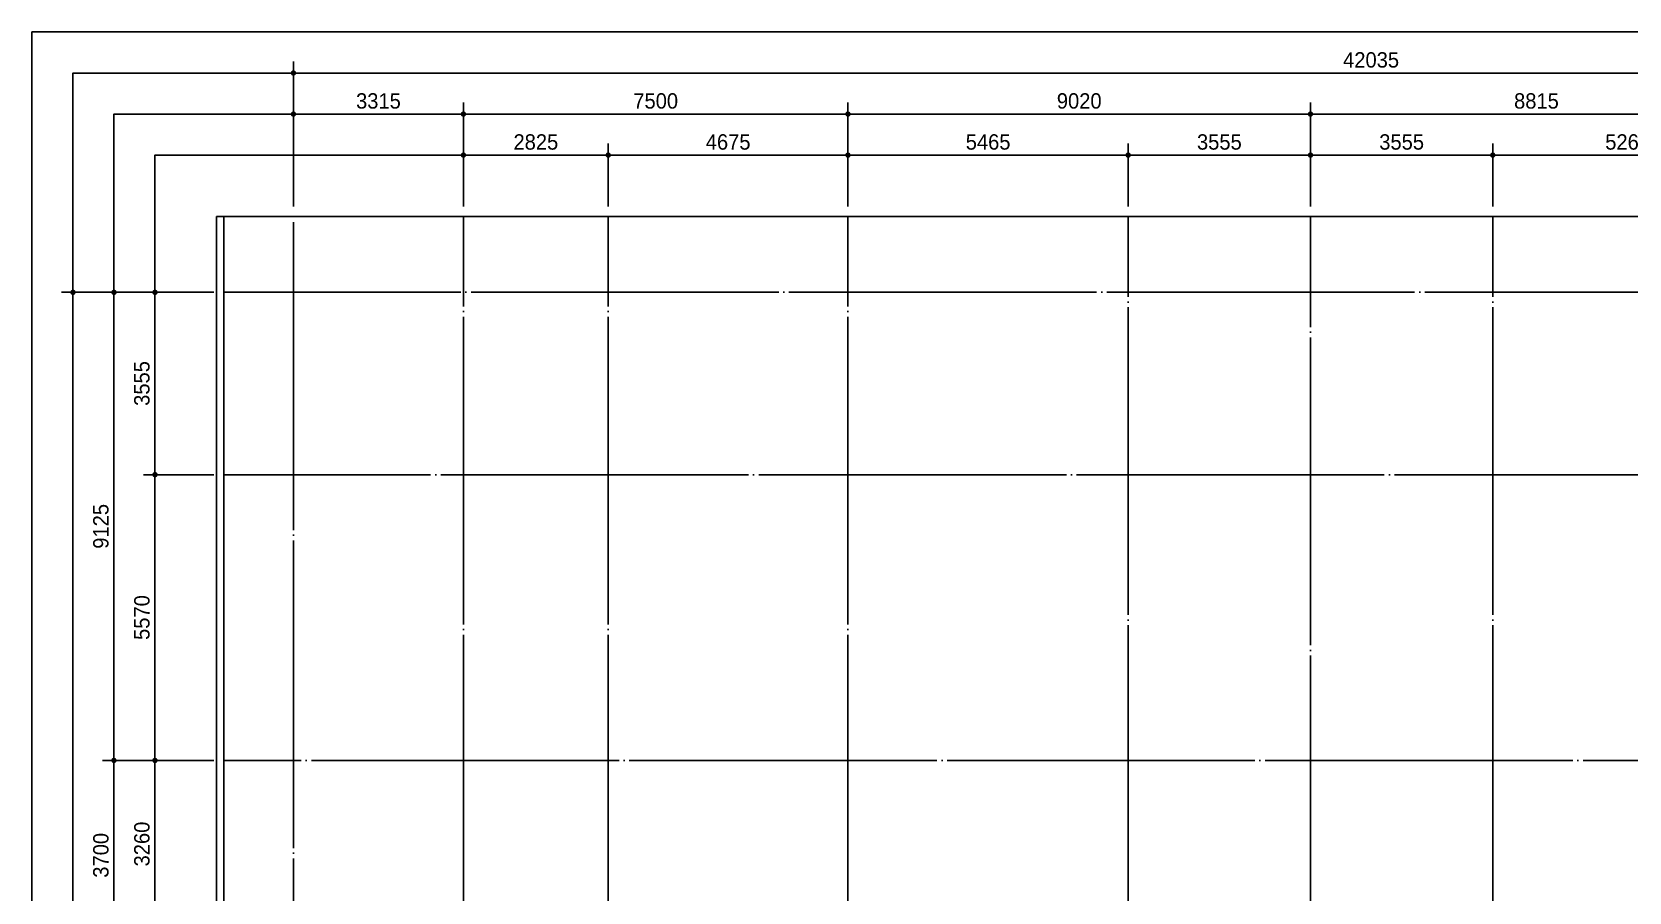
# Model space of a CAD drawing. Header units: millimetres. Extents: x 7294529 to 7346664, y 234399 to 276449.
# Drawn here: x 7294529 to 7325677, y 259683 to 276449 of the extents above; entities that cross this region are included whole.
import ezdxf

# ---------------------------------------------------------------- set-up
doc = ezdxf.new("R2010")
doc.units = ezdxf.units.MM
doc.header["$LTSCALE"] = 100
doc.linetypes.add('CEN', pattern=[62, 60, -1, 0, -1])
doc.linetypes.add('ST-DASH', pattern=[2.7, 1.5, -1.2])
doc.layers.get('Defpoints').update_dxf_attribs({"color": 149})
for name, color, linetype in [('AA-BORD-XREF', 15, 'Continuous'), ('CEN', 1, 'CEN'), ('DIM', 7, 'Continuous'), ('결로방지', 4, 'ST-DASH')]:
    doc.layers.add(name, color=color, linetype=linetype)
doc.layers.add('Defpoint', color=142, linetype='Continuous', plot=False)
doc.styles.add('굴림', font='')
doc.styles.add('돋움', font='')
doc.styles.get('굴림').set_extended_font_data('Gulim')
doc.styles.get('돋움').set_extended_font_data('Dotum')
doc.dimstyles.new('NORMAL', dxfattribs={"dimscale": 40, "dimtxt": 3, "dimasz": 1.5, "dimexe": 1.5, "dimexo": 2, "dimgap": 1, "dimtad": 1, "dimdec": 0, "dimzin": 0, "dimdsep": 46, "dimtxsty": '돋움', "dimblk": 'DOT', "dimblk1": 'NONE', "dimblk2": 'TICK', "dimcen": 0, "dimdle": 1.5, "dimclrd": 7, "dimclre": 7, "dimclrt": 3, "dimadec": 0, "dimazin": 0, "dimtfac": 1, "dimtdec": 0, "dimtix": 1, "dimtmove": 2, "dimatfit": 3, "dimldrblk": 'DOT', "dimfxl": 1, "dimtolj": 1, "dimtzin": 0, "dimarcsym": 0})

# ---------------------------------------------------------------- blocks, each defined once
blk = doc.blocks.new('BORD-303')
at = {"layer": 'Defpoint'}
blk.add_lwpolyline([(-34325, 22550), (10410, 22550), (10410, -8300), (-34325, -8300)], close=True, dxfattribs=at)
blk = doc.blocks.new('DOT')
at = {"layer": 'DIM', "linetype": 'Continuous'}
blk.add_line((-1.5, 0), (1.5, 0), dxfattribs=at)
at = {"layer": 'DIM'}
blk.add_line((0, 1.5), (0, -1.5), dxfattribs=at)
at = {"layer": 'DIM', "const_width": 0.35}
blk.add_lwpolyline([(-0.175, 0, 1), (0.175, 0, 1)], format="xyb", close=True, dxfattribs=at)
blk = doc.blocks.new('*D49')
at = {"layer": 'Defpoints', "color": 0, "transparency": 16777216}
for p in [(46990, -800), (4955, -3600), (46990, -3600)]:
    blk.add_point(p, dxfattribs=at)
at = {"layer": 'DIM', "color": 7, "lineweight": -2, "transparency": 16777216}
for p, q in [((4955, -3400), (4955, -650)), ((5105, -800), (46840, -800)), ((46990, -3400), (46990, -650))]:
    blk.add_line(p, q, dxfattribs=at)
at = {"layer": 'DIM', "color": 7, "lineweight": -2, "transparency": 16777216, "xscale": 150, "yscale": 150, "zscale": 150, "rotation": 180}
blk.add_blockref('DOT', (4955, -800), dxfattribs=at)
at = {"layer": 'DIM', "color": 7, "lineweight": -2, "transparency": 16777216, "xscale": 150, "yscale": 150, "zscale": 150}
blk.add_blockref('DOT', (46990, -800), dxfattribs=at)
at = {"layer": 'DIM', "color": 3, "transparency": 16777216, "insert": (25972, -546), "char_height": 300, "attachment_point": 5, "style": '굴림'}
blk.add_mtext('\\A1;42035', dxfattribs=at)
blk = doc.blocks.new('_None')
blk = doc.blocks.new('_Oblique')
at = {"color": 0, "linetype": 'ByBlock', "lineweight": -2}
blk.add_line((-0.5, -0.5), (0.5, 0.5), dxfattribs=at)
blk = doc.blocks.new('TICK')
at = {"layer": 'Defpoints', "color": 0, "linetype": 'ByBlock'}
blk.add_point((0, 0), dxfattribs=at)
at = {"layer": 'DIM', "linetype": 'Continuous'}
blk.add_line((-1.6875, 0), (1.6875, 0), dxfattribs=at)
at = {"layer": 'DIM'}
blk.add_line((0, 1.6875), (0, -1.6875), dxfattribs=at)
at = {"color": 7, "linetype": 'ByBlock', "xscale": 1.6875, "yscale": 1.6875, "zscale": 1.6875}
blk.add_blockref('_Oblique', (0, 0), dxfattribs=at)
blk = doc.blocks.new('*D56')
at = {"layer": 'Defpoints', "color": 0, "transparency": 16777216}
for p in [(33605, -1600), (24790, -3600), (33605, -3600)]:
    blk.add_point(p, dxfattribs=at)
at = {"layer": 'DIM', "color": 7, "lineweight": -2, "transparency": 16777216}
for p, q in [((24790, -3400), (24790, -1450)), ((33605, -3400), (33605, -1450)), ((24940, -1600), (33455, -1600))]:
    blk.add_line(p, q, dxfattribs=at)
at = {"layer": 'DIM', "color": 7, "lineweight": -2, "transparency": 16777216, "xscale": 150, "yscale": 150, "zscale": 150, "rotation": 180}
blk.add_blockref('DOT', (24790, -1600), dxfattribs=at)
at = {"layer": 'DIM', "color": 7, "lineweight": -2, "transparency": 16777216, "xscale": 150, "yscale": 150, "zscale": 150}
blk.add_blockref('DOT', (33605, -1600), dxfattribs=at)
at = {"layer": 'DIM', "color": 3, "transparency": 16777216, "insert": (29197, -1346), "char_height": 300, "attachment_point": 5, "style": '굴림'}
blk.add_mtext('\\A1;8815', dxfattribs=at)
blk = doc.blocks.new('*D57')
at = {"layer": 'Defpoints', "color": 0, "transparency": 16777216}
for p in [(28345, -2400), (24790, -3600), (28345, -3600)]:
    blk.add_point(p, dxfattribs=at)
at = {"layer": 'DIM', "color": 7, "lineweight": -2, "transparency": 16777216}
for p, q in [((24790, -3400), (24790, -2250)), ((24940, -2400), (28195, -2400)), ((28345, -3400), (28345, -2250))]:
    blk.add_line(p, q, dxfattribs=at)
at = {"layer": 'DIM', "color": 7, "lineweight": -2, "transparency": 16777216, "xscale": 150, "yscale": 150, "zscale": 150, "rotation": 180}
blk.add_blockref('DOT', (24790, -2400), dxfattribs=at)
at = {"layer": 'DIM', "color": 7, "lineweight": -2, "transparency": 16777216, "xscale": 150, "yscale": 150, "zscale": 150}
blk.add_blockref('DOT', (28345, -2400), dxfattribs=at)
at = {"layer": 'DIM', "color": 3, "transparency": 16777216, "insert": (26568, -2146), "char_height": 300, "attachment_point": 5, "style": '굴림'}
blk.add_mtext('\\A1;3555', dxfattribs=at)
blk = doc.blocks.new('*D58')
at = {"layer": 'Defpoints', "color": 0, "transparency": 16777216}
for p in [(33605, -2400), (28345, -3600), (33605, -3600)]:
    blk.add_point(p, dxfattribs=at)
at = {"layer": 'DIM', "color": 7, "lineweight": -2, "transparency": 16777216}
for p, q in [((28345, -3400), (28345, -2250)), ((28495, -2400), (33455, -2400)), ((33605, -3400), (33605, -2250))]:
    blk.add_line(p, q, dxfattribs=at)
at = {"layer": 'DIM', "color": 7, "lineweight": -2, "transparency": 16777216, "xscale": 150, "yscale": 150, "zscale": 150, "rotation": 180}
blk.add_blockref('DOT', (28345, -2400), dxfattribs=at)
at = {"layer": 'DIM', "color": 7, "lineweight": -2, "transparency": 16777216, "xscale": 150, "yscale": 150, "zscale": 150}
blk.add_blockref('DOT', (33605, -2400), dxfattribs=at)
at = {"layer": 'DIM', "color": 3, "transparency": 16777216, "insert": (30975, -2146), "char_height": 300, "attachment_point": 5, "style": '굴림'}
blk.add_mtext('\\A1;5260', dxfattribs=at)
blk = doc.blocks.new('*D59')
at = {"layer": 'Defpoints', "color": 0, "transparency": 16777216}
for p in [(15770, -1600), (15770, -3600), (24790, -3600)]:
    blk.add_point(p, dxfattribs=at)
at = {"layer": 'DIM', "color": 7, "lineweight": -2, "transparency": 16777216}
for p, q in [((15770, -3400), (15770, -1450)), ((24790, -3400), (24790, -1450)), ((24640, -1600), (15920, -1600))]:
    blk.add_line(p, q, dxfattribs=at)
at = {"layer": 'DIM', "color": 7, "lineweight": -2, "transparency": 16777216, "xscale": 150, "yscale": 150, "zscale": 150, "rotation": 180}
blk.add_blockref('DOT', (15770, -1600), dxfattribs=at)
at = {"layer": 'DIM', "color": 7, "lineweight": -2, "transparency": 16777216, "xscale": 150, "yscale": 150, "zscale": 150}
blk.add_blockref('DOT', (24790, -1600), dxfattribs=at)
at = {"layer": 'DIM', "color": 3, "transparency": 16777216, "insert": (20280, -1346), "char_height": 300, "attachment_point": 5, "style": '굴림'}
blk.add_mtext('\\A1;9020', dxfattribs=at)
blk = doc.blocks.new('*D60')
at = {"layer": 'Defpoints', "color": 0, "transparency": 16777216}
for p in [(21235, -2400), (21235, -3600), (24790, -3600)]:
    blk.add_point(p, dxfattribs=at)
at = {"layer": 'DIM', "color": 7, "lineweight": -2, "transparency": 16777216}
for p, q in [((21235, -3400), (21235, -2250)), ((24640, -2400), (21385, -2400)), ((24790, -3400), (24790, -2250))]:
    blk.add_line(p, q, dxfattribs=at)
at = {"layer": 'DIM', "color": 7, "lineweight": -2, "transparency": 16777216, "xscale": 150, "yscale": 150, "zscale": 150, "rotation": 180}
blk.add_blockref('DOT', (21235, -2400), dxfattribs=at)
at = {"layer": 'DIM', "color": 7, "lineweight": -2, "transparency": 16777216, "xscale": 150, "yscale": 150, "zscale": 150}
blk.add_blockref('DOT', (24790, -2400), dxfattribs=at)
at = {"layer": 'DIM', "color": 3, "transparency": 16777216, "insert": (23013, -2146), "char_height": 300, "attachment_point": 5, "style": '굴림'}
blk.add_mtext('\\A1;3555', dxfattribs=at)
blk = doc.blocks.new('*D61')
at = {"layer": 'Defpoints', "color": 0, "transparency": 16777216}
for p in [(15770, -2400), (15770, -3600), (21235, -3600)]:
    blk.add_point(p, dxfattribs=at)
at = {"layer": 'DIM', "color": 7, "lineweight": -2, "transparency": 16777216}
for p, q in [((15770, -3400), (15770, -2250)), ((21085, -2400), (15920, -2400)), ((21235, -3400), (21235, -2250))]:
    blk.add_line(p, q, dxfattribs=at)
at = {"layer": 'DIM', "color": 7, "lineweight": -2, "transparency": 16777216, "xscale": 150, "yscale": 150, "zscale": 150, "rotation": 180}
blk.add_blockref('DOT', (15770, -2400), dxfattribs=at)
at = {"layer": 'DIM', "color": 7, "lineweight": -2, "transparency": 16777216, "xscale": 150, "yscale": 150, "zscale": 150}
blk.add_blockref('DOT', (21235, -2400), dxfattribs=at)
at = {"layer": 'DIM', "color": 3, "transparency": 16777216, "insert": (18503, -2146), "char_height": 300, "attachment_point": 5, "style": '굴림'}
blk.add_mtext('\\A1;5465', dxfattribs=at)
blk = doc.blocks.new('*D62')
at = {"layer": 'Defpoints', "color": 0, "transparency": 16777216}
for p in [(8270, -1600), (8270, -3600), (15770, -3600)]:
    blk.add_point(p, dxfattribs=at)
at = {"layer": 'DIM', "color": 7, "lineweight": -2, "transparency": 16777216}
for p, q in [((8270, -3400), (8270, -1450)), ((15770, -3400), (15770, -1450)), ((15620, -1600), (8420, -1600))]:
    blk.add_line(p, q, dxfattribs=at)
at = {"layer": 'DIM', "color": 7, "lineweight": -2, "transparency": 16777216, "xscale": 150, "yscale": 150, "zscale": 150, "rotation": 180}
blk.add_blockref('DOT', (8270, -1600), dxfattribs=at)
at = {"layer": 'DIM', "color": 7, "lineweight": -2, "transparency": 16777216, "xscale": 150, "yscale": 150, "zscale": 150}
blk.add_blockref('DOT', (15770, -1600), dxfattribs=at)
at = {"layer": 'DIM', "color": 3, "transparency": 16777216, "insert": (12020, -1346), "char_height": 300, "attachment_point": 5, "style": '굴림'}
blk.add_mtext('\\A1;7500', dxfattribs=at)
blk = doc.blocks.new('*D63')
at = {"layer": 'Defpoints', "color": 0, "transparency": 16777216}
for p in [(11095, -2400), (11095, -3600), (15770, -3600)]:
    blk.add_point(p, dxfattribs=at)
at = {"layer": 'DIM', "color": 7, "lineweight": -2, "transparency": 16777216}
for p, q in [((11095, -3400), (11095, -2250)), ((15620, -2400), (11245, -2400)), ((15770, -3400), (15770, -2250))]:
    blk.add_line(p, q, dxfattribs=at)
at = {"layer": 'DIM', "color": 7, "lineweight": -2, "transparency": 16777216, "xscale": 150, "yscale": 150, "zscale": 150, "rotation": 180}
blk.add_blockref('DOT', (11095, -2400), dxfattribs=at)
at = {"layer": 'DIM', "color": 7, "lineweight": -2, "transparency": 16777216, "xscale": 150, "yscale": 150, "zscale": 150}
blk.add_blockref('DOT', (15770, -2400), dxfattribs=at)
at = {"layer": 'DIM', "color": 3, "transparency": 16777216, "insert": (13433, -2146), "char_height": 300, "attachment_point": 5, "style": '굴림'}
blk.add_mtext('\\A1;4675', dxfattribs=at)
blk = doc.blocks.new('*D64')
at = {"layer": 'Defpoints', "color": 0, "transparency": 16777216}
for p in [(8270, -2400), (8270, -3600), (11095, -3600)]:
    blk.add_point(p, dxfattribs=at)
at = {"layer": 'DIM', "color": 7, "lineweight": -2, "transparency": 16777216}
for p, q in [((8270, -3400), (8270, -2250)), ((10945, -2400), (8420, -2400)), ((11095, -3400), (11095, -2250))]:
    blk.add_line(p, q, dxfattribs=at)
at = {"layer": 'DIM', "color": 7, "lineweight": -2, "transparency": 16777216, "xscale": 150, "yscale": 150, "zscale": 150, "rotation": 180}
blk.add_blockref('DOT', (8270, -2400), dxfattribs=at)
at = {"layer": 'DIM', "color": 7, "lineweight": -2, "transparency": 16777216, "xscale": 150, "yscale": 150, "zscale": 150}
blk.add_blockref('DOT', (11095, -2400), dxfattribs=at)
at = {"layer": 'DIM', "color": 3, "transparency": 16777216, "insert": (9683, -2146), "char_height": 300, "attachment_point": 5, "style": '굴림'}
blk.add_mtext('\\A1;2825', dxfattribs=at)
blk = doc.blocks.new('*D65')
at = {"layer": 'Defpoints', "color": 0, "transparency": 16777216}
for p in [(4955, -1600), (4955, -3600), (8270, -3600)]:
    blk.add_point(p, dxfattribs=at)
at = {"layer": 'DIM', "color": 7, "lineweight": -2, "transparency": 16777216}
for p, q in [((4955, -3400), (4955, -1450)), ((8270, -3400), (8270, -1450)), ((8120, -1600), (5105, -1600))]:
    blk.add_line(p, q, dxfattribs=at)
at = {"layer": 'DIM', "color": 7, "lineweight": -2, "transparency": 16777216, "xscale": 150, "yscale": 150, "zscale": 150, "rotation": 180}
blk.add_blockref('DOT', (4955, -1600), dxfattribs=at)
at = {"layer": 'DIM', "color": 7, "lineweight": -2, "transparency": 16777216, "xscale": 150, "yscale": 150, "zscale": 150}
blk.add_blockref('DOT', (8270, -1600), dxfattribs=at)
at = {"layer": 'DIM', "color": 3, "transparency": 16777216, "insert": (6613, -1346), "char_height": 300, "attachment_point": 5, "style": '굴림'}
blk.add_mtext('\\A1;3315', dxfattribs=at)
blk = doc.blocks.new('*D66')
at = {"layer": 'Defpoints', "color": 0, "transparency": 16777216}
for p in [(655, -5075), (3600, -5075), (3600, -33250)]:
    blk.add_point(p, dxfattribs=at)
at = {"layer": 'DIM', "color": 7, "lineweight": -2, "transparency": 16777216}
for p, q in [((3400, -5075), (505, -5075)), ((655, -33100), (655, -5225)), ((3400, -33250), (505, -33250))]:
    blk.add_line(p, q, dxfattribs=at)
at = {"layer": 'DIM', "color": 7, "lineweight": -2, "transparency": 16777216, "xscale": 150, "yscale": 150, "zscale": 150}
for p, rotation in [((655, -5075), 90), ((655, -33250), 270)]:
    blk.add_blockref('DOT', p, dxfattribs=dict(at, rotation=rotation))
at = {"layer": 'DIM', "color": 3, "transparency": 16777216, "insert": (401, -19162), "char_height": 300, "attachment_point": 5, "rotation": 90, "style": '굴림'}
blk.add_mtext('\\A1;28175', dxfattribs=at)
blk = doc.blocks.new('*D72')
at = {"layer": 'Defpoints', "color": 0, "transparency": 16777216}
for p in [(2255, -14200), (3600, -14200), (3600, -17460)]:
    blk.add_point(p, dxfattribs=at)
at = {"layer": 'DIM', "color": 7, "lineweight": -2, "transparency": 16777216}
for p, q in [((3400, -14200), (2105, -14200)), ((2255, -17310), (2255, -14350)), ((3400, -17460), (2105, -17460))]:
    blk.add_line(p, q, dxfattribs=at)
at = {"layer": 'DIM', "color": 7, "lineweight": -2, "transparency": 16777216, "xscale": 150, "yscale": 150, "zscale": 150}
for p, rotation in [((2255, -14200), 90), ((2255, -17460), 270)]:
    blk.add_blockref('DOT', p, dxfattribs=dict(at, rotation=rotation))
at = {"layer": 'DIM', "color": 3, "transparency": 16777216, "insert": (2001, -15830), "char_height": 300, "attachment_point": 5, "rotation": 90, "style": '굴림'}
blk.add_mtext('\\A1;3260', dxfattribs=at)
blk = doc.blocks.new('*D74')
at = {"layer": 'Defpoints', "color": 0, "transparency": 16777216}
for p in [(1455, -14200), (3600, -14200), (3600, -17900)]:
    blk.add_point(p, dxfattribs=at)
at = {"layer": 'DIM', "color": 7, "lineweight": -2, "transparency": 16777216}
for p, q in [((3400, -14200), (1305, -14200)), ((1455, -17750), (1455, -14350)), ((3400, -17900), (1305, -17900))]:
    blk.add_line(p, q, dxfattribs=at)
at = {"layer": 'DIM', "color": 7, "lineweight": -2, "transparency": 16777216, "xscale": 150, "yscale": 150, "zscale": 150}
for p, rotation in [((1455, -14200), 90), ((1455, -17900), 270)]:
    blk.add_blockref('DOT', p, dxfattribs=dict(at, rotation=rotation))
at = {"layer": 'DIM', "color": 3, "transparency": 16777216, "insert": (1201, -16050), "char_height": 300, "attachment_point": 5, "rotation": 90, "style": '굴림'}
blk.add_mtext('\\A1;3700', dxfattribs=at)
blk = doc.blocks.new('*D75')
at = {"layer": 'Defpoints', "color": 0, "transparency": 16777216}
for p in [(1455, -5075), (3600, -5075), (3600, -14200)]:
    blk.add_point(p, dxfattribs=at)
at = {"layer": 'DIM', "color": 7, "lineweight": -2, "transparency": 16777216}
for p, q in [((3400, -5075), (1305, -5075)), ((1455, -14050), (1455, -5225)), ((3400, -14200), (1305, -14200))]:
    blk.add_line(p, q, dxfattribs=at)
at = {"layer": 'DIM', "color": 7, "lineweight": -2, "transparency": 16777216, "xscale": 150, "yscale": 150, "zscale": 150}
for p, rotation in [((1455, -5075), 90), ((1455, -14200), 270)]:
    blk.add_blockref('DOT', p, dxfattribs=dict(at, rotation=rotation))
at = {"layer": 'DIM', "color": 3, "transparency": 16777216, "insert": (1201, -9637), "char_height": 300, "attachment_point": 5, "rotation": 90, "style": '굴림'}
blk.add_mtext('\\A1;9125', dxfattribs=at)
blk = doc.blocks.new('*D76')
at = {"layer": 'Defpoints', "color": 0, "transparency": 16777216}
for p in [(2255, -8630), (3600, -8630), (3600, -14200)]:
    blk.add_point(p, dxfattribs=at)
at = {"layer": 'DIM', "color": 7, "lineweight": -2, "transparency": 16777216}
for p, q in [((3400, -8630), (2105, -8630)), ((2255, -14050), (2255, -8780)), ((3400, -14200), (2105, -14200))]:
    blk.add_line(p, q, dxfattribs=at)
at = {"layer": 'DIM', "color": 7, "lineweight": -2, "transparency": 16777216, "xscale": 150, "yscale": 150, "zscale": 150}
for p, rotation in [((2255, -8630), 90), ((2255, -14200), 270)]:
    blk.add_blockref('DOT', p, dxfattribs=dict(at, rotation=rotation))
at = {"layer": 'DIM', "color": 3, "transparency": 16777216, "insert": (2001, -11415), "char_height": 300, "attachment_point": 5, "rotation": 90, "style": '굴림'}
blk.add_mtext('\\A1;5570', dxfattribs=at)
blk = doc.blocks.new('*D77')
at = {"layer": 'Defpoints', "color": 0, "transparency": 16777216}
for p in [(2255, -5075), (3600, -5075), (3600, -8630)]:
    blk.add_point(p, dxfattribs=at)
at = {"layer": 'DIM', "color": 7, "lineweight": -2, "transparency": 16777216}
for p, q in [((3400, -5075), (2105, -5075)), ((2255, -8480), (2255, -5225)), ((3400, -8630), (2105, -8630))]:
    blk.add_line(p, q, dxfattribs=at)
at = {"layer": 'DIM', "color": 7, "lineweight": -2, "transparency": 16777216, "xscale": 150, "yscale": 150, "zscale": 150}
for p, rotation in [((2255, -5075), 90), ((2255, -8630), 270)]:
    blk.add_blockref('DOT', p, dxfattribs=dict(at, rotation=rotation))
at = {"layer": 'DIM', "color": 3, "transparency": 16777216, "insert": (2001, -6852), "char_height": 300, "attachment_point": 5, "rotation": 90, "style": '굴림'}
blk.add_mtext('\\A1;3555', dxfattribs=at)
blk = doc.blocks.new('303_d')
at = {"layer": 'Defpoints'}
for points in [[(63801, -8251), (11866, -8251), (11866, -46301), (63801, -46301)], [(63001, -9051), (12666, -9051), (12666, -45501), (63001, -45501)], [(62201, -9851), (13466, -9851), (13466, -44701), (62201, -44701)], [(61401, -10651), (14266, -10651), (14266, -43901), (61401, -43901)], [(60201, -11851), (15466, -11851), (15466, -42701), (60201, -42701)]]:
    blk.add_lwpolyline(points, close=True, dxfattribs=at)
blk = doc.blocks.new('DIM-303-TF')
at = {"layer": 'CEN'}
for p, q in [((4955, -22110), (4955, -3600)), ((8270, -17750), (8270, -3600)), ((11095, -17750), (11095, -3600)), ((15770, -17750), (15770, -3600)), ((21235, -23765), (21235, -3600)), ((24790, -24355), (24790, -3600)), ((28345, -23765), (28345, -3600)), ((39220, -5075), (3600, -5075)), ((38630, -8630), (3600, -8630)), ((36105, -14200), (3600, -14200))]:
    blk.add_line(p, q, dxfattribs=at)
at = {"layer": 'DIM'}
for base, p1, p2, angle, picture, middle in [((46990, -800), (4955, -3600), (46990, -3600), 180, '*D49', (25972.5, -546)), ((33605, -1600), (24790, -3600), (33605, -3600), 180, '*D56', (29197.5, -1345.8)), ((28345, -2400), (24790, -3600), (28345, -3600), 180, '*D57', (26567.5, -2146.2)), ((33605, -2400), (28345, -3600), (33605, -3600), 180, '*D58', (30975, -2146.2)), ((655, -5075), (3600, -33250), (3600, -5075), 270, '*D66', (400.8, -19162.5)), ((1455, -5075), (3600, -14200), (3600, -5075), 270, '*D75', (1200.8, -9637.5)), ((2255, -5075), (3600, -8630), (3600, -5075), 270, '*D77', (2001.2, -6852.5)), ((2255, -8630), (3600, -14200), (3600, -8630), 270, '*D76', (2001, -11415)), ((1455, -14200), (3600, -17900), (3600, -14200), 270, '*D74', (1201, -16050)), ((2255, -14200), (3600, -17460), (3600, -14200), 270, '*D72', (2001.2, -15830))]:
    dim = blk.add_linear_dim(base=base, p1=p1, p2=p2, angle=angle, dimstyle='NORMAL', override={"dimscale": 100, "dimtxsty": '굴림'}, dxfattribs=at)
    dim.commit()
    dim.dimension.update_dxf_attribs({"geometry": picture, "text_midpoint": middle})
for base, p1, p2, picture, middle in [((4955, -1600), (8270, -3600), (4955, -3600), '*D65', (6612.5, -1345.8)), ((8270, -1600), (15770, -3600), (8270, -3600), '*D62', (12020, -1346)), ((15770, -1600), (24790, -3600), (15770, -3600), '*D59', (20280, -1346.2)), ((8270, -2400), (11095, -3600), (8270, -3600), '*D64', (9682.5, -2146.2)), ((11095, -2400), (15770, -3600), (11095, -3600), '*D63', (13432.5, -2145.8)), ((15770, -2400), (21235, -3600), (15770, -3600), '*D61', (18502.5, -2146)), ((21235, -2400), (24790, -3600), (21235, -3600), '*D60', (23012.5, -2146.2))]:
    dim = blk.add_linear_dim(base=base, p1=p1, p2=p2, dimstyle='NORMAL', override={"dimscale": 100, "dimtxsty": '굴림'}, dxfattribs=at)
    dim.commit()
    dim.dimension.update_dxf_attribs({"geometry": picture, "text_midpoint": middle})

msp = doc.modelspace()

# ---------------------------------------------------------------- block references
at = {"layer": 'AA-BORD-XREF'}
msp.add_blockref('BORD-303', (7332599, 250299), dxfattribs=at)
at = {"layer": 'DIM'}
msp.add_blockref('DIM-303-TF', (7294674, 276449), dxfattribs=at)
at = {"layer": '결로방지'}
msp.add_blockref('303_d', (7282663, 284700), dxfattribs=at)

doc.saveas('drawing.dxf')
